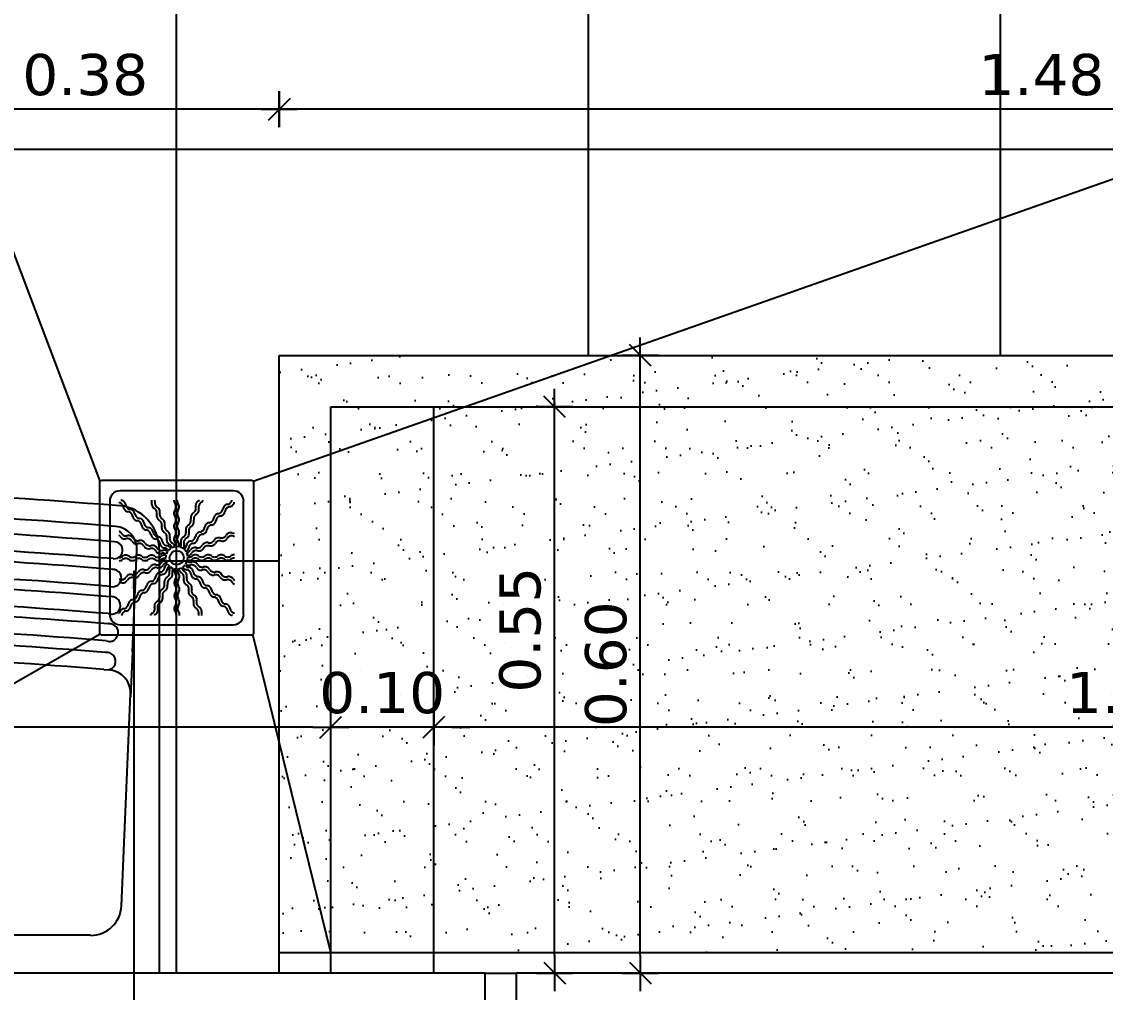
# Model space of a CAD drawing. Extents: x -36 to 357, y 137 to 237.
# Drawn here: x 33.778 to 34.83, y 180.823 to 181.766 of the extents above; entities that cross this region are included whole.
import ezdxf

# ---------------------------------------------------------------- set-up
doc = ezdxf.new("R2010")
doc.units = 0
doc.header["$LTSCALE"] = 0.01
doc.linetypes.add('C5', pattern=[60, 50, -5, 0, -5])
doc.linetypes.add('HIDDEN', pattern=[9.525, 6.35, -3.175])
doc.layers.get('0').update_dxf_attribs({"linetype": 'CONTINUOUS'})
doc.layers.get('DEFPOINTS').update_dxf_attribs({"linetype": 'CONTINUOUS'})
for name, color, linetype in [('01', 1, 'CONTINUOUS'), ('252', 252, 'CONTINUOUS'), ('A-ALV', 6, 'CONTINUOUS'), ('A-HACHURAPARED', 254, 'CONTINUOUS'), ('A-JANEL', 1, 'CONTINUOUS'), ('AR-ALV', 5, 'CONTINUOUS'), ('ARQ-ALV-ENCOBERTA', 8, 'CONTINUOUS'), ('ARQ-ALV-VISTA2', 2, 'CONTINUOUS'), ('ARQ-CTA-1_025', 1, 'CONTINUOUS'), ('ARQ-ESQ-VISTA1', 2, 'CONTINUOUS'), ('ARQ-SMB-1_025', 1, 'CONTINUOUS'), ('Layout', 1, 'CONTINUOUS')]:
    doc.layers.add(name, color=color, linetype=linetype)
doc.styles.add('FNDE Texto Cota 0025', font='verdana.ttf', dxfattribs={"height": 0.04})
doc.dimstyles.new('FNDE 1-0025', dxfattribs={"dimscale": 5, "dimtxt": 0.04, "dimasz": 0.0035, "dimexe": 0.15, "dimexo": 0.15, "dimgap": 0.0025, "dimtad": 1, "dimzin": 1, "dimdsep": 46, "dimtxsty": 'FNDE Texto Cota 0025', "dimblk": 'tic', "dimcen": 0.015, "dimdle": 0.15, "dimse1": 1, "dimse2": 1, "dimclrd": 251, "dimclre": 251, "dimclrt": 256, "dimaunit": 1, "dimadec": 3, "dimazin": 0, "dimtfac": 1, "dimtix": 1, "dimtmove": 2, "dimatfit": 3, "dimfxl": 0.15, "dimtvp": 1, "dimtolj": 1, "dimtzin": 0, "dimarcsym": 0})
pattern_1 = [(37.5, (-0.018814, 0.30004), (-0.001600031, 0.048941324), [0, -0.038608, 0, -0.04318, 0, -0.041275]), (7.5, (-0.018814, 0.30004), (0.044952328, 0.07168251), [0, -0.020828, 0, -0.034798, 0, -0.013335]), (327.5, (-0.050056, 0.30004), (0.079099237, 0.000143718), [0, -0.0127, 0, -0.04572, 0, -0.05969]), (317.5, (-0.050056, 0.30004), (0.076355645, 0.022292932), [0, -0.00635, 0, -0.029972, 0, -0.03429])]

# ---------------------------------------------------------------- blocks, each defined once
blk = doc.blocks.new('C05-018P')
for p, q in [((0.0049, -0.2577), (0.0049, 0.2623)), ((0.4167, 0.2623), (0.0049, 0.2623)), ((0.0702, 0.2256), (0.276, 0.2345)), ((0.3172, 0.2362), (0.2733, 0.2344)), ((0.3172, 0.2363), (0.4153, 0.2406)), ((0.2998, 0.2086), (0.2993, 0.214)), ((0.0416, -0.1911), (0.0416, 0.1956)), ((0.4363, 0.0318), (0.4363, 0.0023)), ((0.4511, 0.0334), (0.4511, 0.0021)), ((0.4712, 0.0356), (0.4712, 0.0021)), ((0.3401, 0.0211), (0.3401, 0.0023)), ((0.3565, 0.0229), (0.3565, 0.0023)), ((0.3664, 0.024), (0.3664, 0.0023)), ((0.3828, 0.0259), (0.3828, 0.0023)), ((0.3928, 0.027), (0.3928, 0.0023)), ((0.4094, 0.0288), (0.4094, 0.0023)), ((0.4198, 0.03), (0.4198, 0.0023)), ((0.3123, 0.0181), (0.3123, 0.0023)), ((0.3288, 0.0199), (0.3288, 0.0023)), ((0.3123, -0.0135), (0.3123, 0.0023)), ((0.3288, -0.0153), (0.3288, 0.0023)), ((0.3401, -0.0166), (0.3401, 0.0023)), ((0.3565, -0.0184), (0.3565, 0.0023)), ((0.3664, -0.0195), (0.3664, 0.0023)), ((0.3828, -0.0213), (0.3828, 0.0023)), ((0.3928, -0.0224), (0.3928, 0.0023)), ((0.4094, -0.0243), (0.4094, 0.0023)), ((0.4198, -0.0254), (0.4198, 0.0023)), ((0.4363, -0.0272), (0.4363, 0.0023)), ((0.4511, -0.0289), (0.4511, 0.0024)), ((0.4712, -0.0311), (0.4712, 0.0024)), ((0.2998, -0.2041), (0.2993, -0.2095)), ((0.0702, -0.221), (0.276, -0.23)), ((0.3172, -0.2317), (0.2733, -0.2298)), ((0.3172, -0.2318), (0.4153, -0.236)), ((0.4167, -0.2577), (0.0049, -0.2577))]:
    blk.add_line(p, q)
at = {"linetype": 'C5'}
for p, q in [((0.1353, 0.0514), (0.1353, 0.0023)), ((0.0862, 0.0023), (0.1844, 0.0023)), ((0.1353, -0.0468), (0.1353, 0.0023))]:
    blk.add_line(p, q, dxfattribs=at)
for centre, radius, start, end in [((0.4163, 0.2193), 0.043, 12.5916, 90.5467), ((0.277, 0.212), 0.0225, 5.0047, 92.4915), ((0.4163, 0.2181), 0.0225, 4.6495, 92.4915), ((0.0715, 0.1956), 0.03, 92.4915, 180), ((0.3356, 0.2139), 0.00857, 348.764, 200.535), ((0.362, 0.216), 0.00855, 349.1199, 200.1791), ((0.3886, 0.2172), 0.00847, 355.7458, 193.5532), ((0.4156, 0.2185), 0.00825, 1.5727, 187.7263), ((-5.7928, -0.2869), 6.2723, 2.94724, 4.71421), ((0.3079, 0.2114), 0.00851, 350.3607, 172.1255), ((-5.7928, -0.2869), 6.1406, 2.87491, 4.6495), ((-5.7928, -0.2869), 6.1571, 2.88414, 4.6495), ((-5.7928, -0.2869), 6.1671, 2.8897, 4.6495), ((-5.7928, -0.2869), 6.1836, 2.89885, 4.6495), ((-5.7928, -0.2869), 6.1936, 2.90437, 4.6495), ((-5.7928, -0.2869), 6.2103, 2.91357, 4.6495), ((-5.7928, -0.2869), 6.2207, 2.91929, 4.6495), ((-5.7928, -0.2869), 6.2372, 2.92828, 4.6495), ((-5.7928, -0.2869), 6.2521, 2.93636, 4.6495), ((-5.7929, -0.2869), 6.1128, 2.85912, 4.6495), ((-5.7928, -0.2869), 6.1293, 2.86854, 4.6495), ((0.1353, 0.0023), 0.0341, 0, 180), ((0.1353, 0.0023), 0.0341, 0, 180), ((0.1353, 0.0023), 0.0219, 0, 180), ((0.1353, 0.0023), 0.0219, 0, 180), ((0.1353, 0.0023), 0.0341, 180, 0), ((0.1353, 0.0023), 0.0341, 180, 0), ((0.1353, 0.0023), 0.0219, 180, 0), ((0.1353, 0.0023), 0.0219, 180, 0), ((-5.7929, 0.2914), 6.1128, 355.3505, 357.14088), ((-5.7928, 0.2914), 6.1293, 355.3505, 357.13146), ((-5.7928, 0.2914), 6.1406, 355.3505, 357.12509), ((-5.7928, 0.2914), 6.1571, 355.3505, 357.11586), ((-5.7928, 0.2914), 6.1671, 355.3505, 357.1103), ((-5.7928, 0.2914), 6.1836, 355.3505, 357.10115), ((-5.7928, 0.2914), 6.1936, 355.3505, 357.09563), ((-5.7928, 0.2914), 6.2103, 355.3505, 357.08643), ((-5.7928, 0.2914), 6.2207, 355.3505, 357.08071), ((-5.7928, 0.2914), 6.2372, 355.3505, 357.07172), ((-5.7928, 0.2914), 6.2521, 355.3505, 357.06364), ((-5.7928, 0.2914), 6.2723, 355.28579, 357.05276), ((0.0715, -0.1911), 0.03, 180, 267.5085), ((0.277, -0.2075), 0.0225, 267.5085, 354.9953), ((0.3079, -0.2069), 0.00851, 187.8745, 9.6393), ((0.3356, -0.2094), 0.00857, 159.465, 11.236), ((0.362, -0.2115), 0.00855, 159.8209, 10.8801), ((0.3886, -0.2126), 0.00847, 166.4468, 4.2542), ((0.4156, -0.214), 0.00825, 172.2737, 358.4273), ((0.4163, -0.2136), 0.0225, 267.5085, 355.3505), ((0.4163, -0.2147), 0.043, 269.4533, 347.4084)]:
    blk.add_arc(centre, radius, start, end)
blk = doc.blocks.new('tic')
at = {"color": 251}
for p, q in [((0, -1), (0, 1)), ((-1, 0), (1, 0))]:
    blk.add_line(p, q, dxfattribs=at)
blk.add_line((-0.6, -0.6), (0.6, 0.6))
blk = doc.blocks.new('*D394')
at = {"layer": 'ARQ-CTA-1_025', "color": 251, "lineweight": -2, "transparency": 16777216}
blk.add_line((35.4902, 181.6812), (34.0452, 181.6812), dxfattribs=at)
at = {"layer": 'DEFPOINTS', "color": 0, "transparency": 16777216}
for p in [(35.5077, 181.6905), (34.0277, 181.6812), (34.0277, 181.5705)]:
    blk.add_point(p, dxfattribs=at)
at = {"layer": 'ARQ-CTA-1_025', "color": 251, "lineweight": -2, "transparency": 16777216, "xscale": 0.0175, "yscale": 0.0175, "zscale": 0.0175, "rotation": 180}
blk.add_blockref('tic', (34.0277, 181.6812), dxfattribs=at)
at = {"layer": 'ARQ-CTA-1_025', "color": 251, "lineweight": -2, "transparency": 16777216, "xscale": 0.0175, "yscale": 0.0175, "zscale": 0.0175}
blk.add_blockref('tic', (35.5077, 181.6812), dxfattribs=at)
at = {"layer": 'ARQ-CTA-1_025', "transparency": 16777216, "insert": (34.7677, 181.7146), "char_height": 0.04, "attachment_point": 5, "style": 'FNDE Texto Cota 0025'}
blk.add_mtext('\\A1;1.48', dxfattribs=at)
blk = doc.blocks.new('*D395')
at = {"layer": 'ARQ-CTA-1_025', "color": 251, "lineweight": -2, "transparency": 16777216}
blk.add_line((34.0102, 181.6812), (33.6687, 181.6812), dxfattribs=at)
at = {"layer": 'DEFPOINTS', "color": 0, "transparency": 16777216}
for p in [(33.6512, 181.6812), (34.0277, 181.5705), (33.6512, 181.1128)]:
    blk.add_point(p, dxfattribs=at)
at = {"layer": 'ARQ-CTA-1_025', "color": 251, "lineweight": -2, "transparency": 16777216, "xscale": 0.0175, "yscale": 0.0175, "zscale": 0.0175, "rotation": 180}
blk.add_blockref('tic', (33.6512, 181.6812), dxfattribs=at)
at = {"layer": 'ARQ-CTA-1_025', "color": 251, "lineweight": -2, "transparency": 16777216, "xscale": 0.0175, "yscale": 0.0175, "zscale": 0.0175}
blk.add_blockref('tic', (34.0277, 181.6812), dxfattribs=at)
at = {"layer": 'ARQ-CTA-1_025', "transparency": 16777216, "insert": (33.8394, 181.7146), "char_height": 0.04, "attachment_point": 5, "style": 'FNDE Texto Cota 0025'}
blk.add_mtext('\\A1;0.38', dxfattribs=at)
blk = doc.blocks.new('*D400')
at = {"layer": 'ARQ-CTA-1_025', "color": 251, "lineweight": -2, "transparency": 16777216}
blk.add_line((35.5102, 181.081), (34.1952, 181.081), dxfattribs=at)
at = {"layer": 'DEFPOINTS', "color": 0, "transparency": 16777216}
for p in [(34.1777, 181.081), (34.1777, 180.7578), (35.5277, 180.7578)]:
    blk.add_point(p, dxfattribs=at)
at = {"layer": 'ARQ-CTA-1_025', "color": 251, "lineweight": -2, "transparency": 16777216, "xscale": 0.0175, "yscale": 0.0175, "zscale": 0.0175, "rotation": 180}
blk.add_blockref('tic', (34.1777, 181.081), dxfattribs=at)
at = {"layer": 'ARQ-CTA-1_025', "color": 251, "lineweight": -2, "transparency": 16777216, "xscale": 0.0175, "yscale": 0.0175, "zscale": 0.0175}
blk.add_blockref('tic', (35.5277, 181.081), dxfattribs=at)
at = {"layer": 'ARQ-CTA-1_025', "transparency": 16777216, "insert": (34.8527, 181.1144), "char_height": 0.04, "attachment_point": 5, "style": 'FNDE Texto Cota 0025'}
blk.add_mtext('\\A1;1.35', dxfattribs=at)
blk = doc.blocks.new('*D401')
at = {"layer": 'ARQ-CTA-1_025', "color": 251, "lineweight": -2, "transparency": 16777216}
for p, q in [((34.0602, 181.081), (34.0427, 181.081)), ((34.1777, 181.081), (34.0777, 181.081)), ((34.1952, 181.081), (34.2127, 181.081))]:
    blk.add_line(p, q, dxfattribs=at)
at = {"layer": 'DEFPOINTS', "color": 0, "transparency": 16777216}
for p in [(34.0777, 181.081), (34.0777, 180.7578), (34.1777, 180.7578)]:
    blk.add_point(p, dxfattribs=at)
at = {"layer": 'ARQ-CTA-1_025', "color": 251, "lineweight": -2, "transparency": 16777216, "xscale": 0.0175, "yscale": 0.0175, "zscale": 0.0175}
blk.add_blockref('tic', (34.0777, 181.081), dxfattribs=at)
at = {"layer": 'ARQ-CTA-1_025', "color": 251, "lineweight": -2, "transparency": 16777216, "xscale": 0.0175, "yscale": 0.0175, "zscale": 0.0175, "rotation": 180}
blk.add_blockref('tic', (34.1777, 181.081), dxfattribs=at)
at = {"layer": 'ARQ-CTA-1_025', "transparency": 16777216, "insert": (34.1277, 181.1143), "char_height": 0.04, "attachment_point": 5, "style": 'FNDE Texto Cota 0025'}
blk.add_mtext('\\A1;0.10', dxfattribs=at)
blk = doc.blocks.new('*D402')
at = {"layer": 'ARQ-CTA-1_025', "color": 251, "lineweight": -2, "transparency": 16777216}
blk.add_line((34.0602, 181.081), (33.2952, 181.081), dxfattribs=at)
at = {"layer": 'DEFPOINTS', "color": 0, "transparency": 16777216}
for p in [(33.2777, 181.081), (33.2777, 180.7578), (34.0777, 180.7578)]:
    blk.add_point(p, dxfattribs=at)
at = {"layer": 'ARQ-CTA-1_025', "color": 251, "lineweight": -2, "transparency": 16777216, "xscale": 0.0175, "yscale": 0.0175, "zscale": 0.0175, "rotation": 180}
blk.add_blockref('tic', (33.2777, 181.081), dxfattribs=at)
at = {"layer": 'ARQ-CTA-1_025', "color": 251, "lineweight": -2, "transparency": 16777216, "xscale": 0.0175, "yscale": 0.0175, "zscale": 0.0175}
blk.add_blockref('tic', (34.0777, 181.081), dxfattribs=at)
at = {"layer": 'ARQ-CTA-1_025', "transparency": 16777216, "insert": (33.5439, 181.1144), "char_height": 0.04, "attachment_point": 5, "style": 'FNDE Texto Cota 0025'}
blk.add_mtext('\\A1;0.80', dxfattribs=at)
blk = doc.blocks.new('*D404')
at = {"layer": 'ARQ-CTA-1_025', "color": 251, "lineweight": -2, "transparency": 16777216}
blk.add_line((34.295, 180.8597), (34.295, 181.3747), dxfattribs=at)
at = {"layer": 'DEFPOINTS', "color": 0, "transparency": 16777216}
for p in [(34.1777, 181.3922), (34.295, 181.3922), (34.1777, 180.8422)]:
    blk.add_point(p, dxfattribs=at)
at = {"layer": 'ARQ-CTA-1_025', "color": 251, "lineweight": -2, "transparency": 16777216, "xscale": 0.0175, "yscale": 0.0175, "zscale": 0.0175}
for p, rotation in [((34.295, 181.3922), 90), ((34.295, 180.8422), 270)]:
    blk.add_blockref('tic', p, dxfattribs=dict(at, rotation=rotation))
at = {"layer": 'ARQ-CTA-1_025', "transparency": 16777216, "insert": (34.2617, 181.1757), "char_height": 0.04, "attachment_point": 5, "rotation": 90, "style": 'FNDE Texto Cota 0025'}
blk.add_mtext('\\A1;0.55', dxfattribs=at)
blk = doc.blocks.new('*D405')
at = {"layer": 'ARQ-CTA-1_025', "color": 251, "lineweight": -2, "transparency": 16777216}
blk.add_line((34.3783, 180.8597), (34.3783, 181.4247), dxfattribs=at)
at = {"layer": 'DEFPOINTS', "color": 0, "transparency": 16777216}
for p in [(33.9855, 181.4422), (34.3783, 181.4422), (33.9855, 180.8422)]:
    blk.add_point(p, dxfattribs=at)
at = {"layer": 'ARQ-CTA-1_025', "color": 251, "lineweight": -2, "transparency": 16777216, "xscale": 0.0175, "yscale": 0.0175, "zscale": 0.0175}
for p, rotation in [((34.3783, 181.4422), 90), ((34.3783, 180.8422), 270)]:
    blk.add_blockref('tic', p, dxfattribs=dict(at, rotation=rotation))
at = {"layer": 'ARQ-CTA-1_025', "transparency": 16777216, "insert": (34.345, 181.1422), "char_height": 0.04, "attachment_point": 5, "rotation": 90, "style": 'FNDE Texto Cota 0025'}
blk.add_mtext('\\A1;0.60', dxfattribs=at)
blk = doc.blocks.new('A$C29B145EC')
at = {"layer": '01', "color": 251, "ltscale": 10}
for p, q in [((0, 0.6883), (0, 0.0117)), ((0.6883, 0.7), (0.0117, 0.7)), ((0.7, 0.0117), (0.7, 0.6883)), ((0.6067, 0.6533), (0.0933, 0.6533)), ((0.0467, 0.6067), (0.0467, 0.0933)), ((0.6533, 0.0933), (0.6533, 0.6067)), ((0.3228, 0.3929), (0.3117, 0.3833)), ((0.3413, 0.4), (0.3274, 0.3954)), ((0.3611, 0.3995), (0.3465, 0.4006)), ((0.3792, 0.3915), (0.3661, 0.3981)), ((0.3005, 0.3611), (0.2994, 0.3465)), ((0.3085, 0.3792), (0.3019, 0.3661)), ((0.3929, 0.3772), (0.3833, 0.3883)), ((0.4, 0.3587), (0.3954, 0.3726)), ((0.3995, 0.3389), (0.4006, 0.3535)), ((0.3, 0.3413), (0.3046, 0.3274)), ((0.3071, 0.3228), (0.3167, 0.3117)), ((0.3208, 0.3085), (0.3339, 0.3019)), ((0.3389, 0.3005), (0.3535, 0.2994)), ((0.3587, 0.3), (0.3726, 0.3046)), ((0.3772, 0.3071), (0.3883, 0.3167)), ((0.3915, 0.3208), (0.3981, 0.3339)), ((0.0117, 0), (0.6883, 0)), ((0.0933, 0.0467), (0.6067, 0.0467))]:
    blk.add_line(p, q, dxfattribs=at)
blk.add_circle((0.35, 0.35), 0.0321, dxfattribs=at)
for centre, radius, start, end in [((0.0117, 0.6883), 0.0117, 90, 180), ((0.6883, 0.6883), 0.0117, 0, 90), ((0.0933, 0.6067), 0.0467, 90, 180), ((0.6067, 0.6067), 0.0467, 0, 90), ((0.1003, 0.5997), 0.0117, 178.1581, 180), ((0.0842, 0.576), 0.0245, 45, 79.4403), ((0.1017, 0.6349), 0.0245, 259.2868, 261.8122), ((0.0947, 0.5865), 0.0245, 45, 81.8122), ((0.0842, 0.576), 0.0245, 8.1878, 45), ((0.0947, 0.5865), 0.0245, 8.1878, 45), ((0.1431, 0.5936), 0.0245, 188.1878, 225), ((0.2609, 0.5946), 0.0245, 165.6878, 202.5), ((0.2134, 0.6065), 0.0245, 345.6878, 11.3885), ((0.2746, 0.6003), 0.0245, 165.6878, 202.5), ((0.2271, 0.6122), 0.0245, 345.6878, 358.0205), ((0.2746, 0.6003), 0.0245, 202.5, 239.3122), ((0.3613, 0.6101), 0.0245, 177.0718, 216.8122), ((0.3221, 0.5807), 0.0245, 0, 36.8122), ((0.3761, 0.6101), 0.0245, 177.0718, 216.8122), ((0.3369, 0.5807), 0.0245, 0, 36.8122), ((0.4599, 0.586), 0.0245, 157.5, 194.3122), ((0.4599, 0.586), 0.0245, 120.6878, 157.5), ((0.4348, 0.628), 0.0245, 300.6878, 317.2021), ((0.4737, 0.5803), 0.0245, 157.5, 194.3122), ((0.4737, 0.5803), 0.0245, 120.6878, 157.5), ((0.4485, 0.6223), 0.0245, 300.6878, 333.4223), ((0.5832, 0.5674), 0.0245, 98.1878, 135), ((0.576, 0.6158), 0.0245, 278.1878, 315), ((0.576, 0.6158), 0.0245, 315, 349.4403), ((0.5865, 0.6053), 0.0245, 315, 351.8122), ((0.1326, 0.5832), 0.0245, 188.1878, 225), ((0.1326, 0.5832), 0.0245, 225, 261.8122), ((0.1431, 0.5936), 0.0245, 225, 261.8122), ((0.1256, 0.5347), 0.0245, 45, 81.8122), ((0.1361, 0.5452), 0.0245, 45, 81.8122), ((0.1256, 0.5347), 0.0245, 8.1878, 45), ((0.1361, 0.5452), 0.0245, 8.1878, 45), ((0.1846, 0.5524), 0.0245, 188.1878, 225), ((0.2609, 0.5946), 0.0245, 202.5, 239.3122), ((0.2359, 0.5525), 0.0245, 22.5, 59.3122), ((0.2359, 0.5525), 0.0245, 345.6878, 22.5), ((0.2834, 0.5406), 0.0245, 165.6878, 202.5), ((0.2496, 0.5582), 0.0245, 22.5, 59.3122), ((0.2496, 0.5582), 0.0245, 345.6878, 22.5), ((0.2971, 0.5463), 0.0245, 165.6878, 202.5), ((0.3614, 0.5516), 0.0245, 143.1878, 180), ((0.3614, 0.5516), 0.0245, 180, 216.8122), ((0.3221, 0.5807), 0.0245, 323.1878, 0), ((0.3762, 0.5516), 0.0245, 143.1878, 180), ((0.3762, 0.5516), 0.0245, 180, 216.8122), ((0.3369, 0.5807), 0.0245, 323.1878, 0), ((0.4377, 0.5319), 0.0245, 157.5, 194.3122), ((0.4377, 0.5319), 0.0245, 120.6878, 157.5), ((0.4125, 0.5739), 0.0245, 300.6878, 337.5), ((0.4514, 0.5262), 0.0245, 120.6878, 157.5), ((0.4125, 0.5739), 0.0245, 337.5, 14.3122), ((0.4262, 0.5682), 0.0245, 300.6878, 337.5), ((0.4262, 0.5682), 0.0245, 337.5, 14.3122), ((0.5419, 0.5259), 0.0245, 135, 171.8122), ((0.5419, 0.5259), 0.0245, 98.1878, 135), ((0.5347, 0.5744), 0.0245, 278.1878, 315), ((0.5452, 0.5639), 0.0245, 278.1878, 315), ((0.5347, 0.5744), 0.0245, 315, 351.8122), ((0.5832, 0.5674), 0.0245, 135, 171.8122), ((0.5452, 0.5639), 0.0245, 315, 351.8122), ((0.5936, 0.5569), 0.0245, 135, 171.8122), ((0.5936, 0.5569), 0.0245, 98.1878, 135), ((0.5865, 0.6053), 0.0245, 278.1878, 315), ((0.1741, 0.5419), 0.0245, 188.1878, 225), ((0.1741, 0.5419), 0.0245, 225, 261.8122), ((0.1846, 0.5524), 0.0245, 225, 261.8122), ((0.1671, 0.4934), 0.0245, 45, 81.8122), ((0.1776, 0.5039), 0.0245, 45, 81.8122), ((0.1671, 0.4934), 0.0245, 8.1878, 45), ((0.2155, 0.5006), 0.0245, 188.1878, 225), ((0.1776, 0.5039), 0.0245, 8.1878, 45), ((0.226, 0.5111), 0.0245, 188.1878, 225), ((0.226, 0.5111), 0.0245, 225, 261.8122), ((0.2834, 0.5406), 0.0245, 202.5, 239.3122), ((0.2584, 0.4985), 0.0245, 22.5, 59.3122), ((0.2971, 0.5463), 0.0245, 202.5, 239.3122), ((0.2584, 0.4985), 0.0245, 345.6878, 22.5), ((0.3059, 0.4866), 0.0245, 165.6878, 202.5), ((0.2721, 0.5042), 0.0245, 22.5, 59.3122), ((0.2721, 0.5042), 0.0245, 345.6878, 22.5), ((0.3196, 0.4923), 0.0245, 165.6878, 202.5), ((0.3615, 0.4931), 0.0245, 143.1878, 180), ((0.3615, 0.4931), 0.0245, 180, 216.8122), ((0.3222, 0.5222), 0.0245, 0, 36.8122), ((0.3222, 0.5222), 0.0245, 323.1878, 0), ((0.3764, 0.4931), 0.0245, 143.1878, 180), ((0.3764, 0.4931), 0.0245, 180, 216.8122), ((0.337, 0.5222), 0.0245, 0, 36.8122), ((0.337, 0.5222), 0.0245, 323.1878, 0), ((0.4154, 0.4778), 0.0245, 120.6878, 157.5), ((0.3902, 0.5198), 0.0245, 300.6878, 337.5), ((0.4291, 0.4721), 0.0245, 120.6878, 157.5), ((0.3902, 0.5198), 0.0245, 337.5, 14.3122), ((0.4039, 0.5141), 0.0245, 300.6878, 337.5), ((0.4039, 0.5141), 0.0245, 337.5, 14.3122), ((0.4514, 0.5262), 0.0245, 157.5, 194.3122), ((0.5006, 0.4845), 0.0245, 135, 171.8122), ((0.5006, 0.4845), 0.0245, 98.1878, 135), ((0.5111, 0.474), 0.0245, 135, 171.8122), ((0.5111, 0.474), 0.0245, 98.1878, 135), ((0.4934, 0.5329), 0.0245, 278.1878, 315), ((0.5039, 0.5224), 0.0245, 278.1878, 315), ((0.4934, 0.5329), 0.0245, 315, 351.8122), ((0.5039, 0.5224), 0.0245, 315, 351.8122), ((0.5524, 0.5154), 0.0245, 135, 171.8122), ((0.5524, 0.5154), 0.0245, 98.1878, 135), ((0.0777, 0.4485), 0.0245, 30.6878, 63.4223), ((0.072, 0.4348), 0.0245, 30.6878, 47.2021), ((0.114, 0.4599), 0.0245, 210.6878, 247.5), ((0.1197, 0.4737), 0.0245, 210.6878, 247.5), ((0.1197, 0.4737), 0.0245, 247.5, 284.3122), ((0.1318, 0.4262), 0.0245, 67.5, 104.3122), ((0.1318, 0.4262), 0.0245, 30.6878, 67.5), ((0.2155, 0.5006), 0.0245, 225, 261.8122), ((0.2085, 0.4521), 0.0245, 45, 81.8122), ((0.219, 0.4626), 0.0245, 45, 81.8122), ((0.2085, 0.4521), 0.0245, 8.1878, 45), ((0.257, 0.4593), 0.0245, 188.1878, 225), ((0.219, 0.4626), 0.0245, 8.1878, 45), ((0.257, 0.4593), 0.0245, 225, 261.8122), ((0.2675, 0.4698), 0.0245, 188.1878, 225), ((0.2675, 0.4698), 0.0245, 225, 261.8122), ((0.2605, 0.4214), 0.0245, 45, 81.8122), ((0.3059, 0.4866), 0.0245, 202.5, 239.3122), ((0.2809, 0.4445), 0.0245, 22.5, 59.3122), ((0.3196, 0.4923), 0.0245, 202.5, 239.3122), ((0.2809, 0.4445), 0.0245, 345.6878, 22.5), ((0.2946, 0.4502), 0.0245, 22.5, 59.3122), ((0.2946, 0.4502), 0.0245, 345.6878, 22.5), ((0.3421, 0.4383), 0.0245, 165.6878, 202.5), ((0.3616, 0.4346), 0.0245, 143.1878, 180), ((0.3223, 0.4637), 0.0245, 0, 36.8122), ((0.3223, 0.4637), 0.0245, 323.1878, 0), ((0.3765, 0.4346), 0.0245, 143.1878, 180), ((0.3372, 0.4637), 0.0245, 0, 36.8122), ((0.3372, 0.4637), 0.0245, 323.1878, 0), ((0.3931, 0.4237), 0.0245, 120.6878, 157.5), ((0.368, 0.4657), 0.0245, 300.6878, 337.5), ((0.368, 0.4657), 0.0245, 337.5, 14.3122), ((0.4154, 0.4778), 0.0245, 157.5, 194.3122), ((0.3817, 0.46), 0.0245, 300.6878, 337.5), ((0.3817, 0.46), 0.0245, 337.5, 14.3122), ((0.4291, 0.4721), 0.0245, 157.5, 194.3122), ((0.4109, 0.45), 0.0245, 315, 351.8122), ((0.4593, 0.443), 0.0245, 135, 171.8122), ((0.4593, 0.443), 0.0245, 98.1878, 135), ((0.4698, 0.4325), 0.0245, 135, 171.8122), ((0.4698, 0.4325), 0.0245, 98.1878, 135), ((0.4521, 0.4915), 0.0245, 278.1878, 315), ((0.4626, 0.481), 0.0245, 278.1878, 315), ((0.4521, 0.4915), 0.0245, 315, 351.8122), ((0.4626, 0.481), 0.0245, 315, 351.8122), ((0.5525, 0.4641), 0.0245, 292.5, 329.3122), ((0.5946, 0.4391), 0.0245, 112.5, 149.3122), ((0.6003, 0.4254), 0.0245, 112.5, 149.3122), ((0.5946, 0.4391), 0.0245, 75.6878, 112.5), ((0.6003, 0.4254), 0.0245, 75.6878, 112.5), ((0.6065, 0.4866), 0.0245, 255.6878, 281.3885), ((0.6122, 0.4729), 0.0245, 255.6878, 268.0205), ((0.114, 0.4599), 0.0245, 247.5, 284.3122), ((0.1261, 0.4125), 0.0245, 67.5, 104.3122), ((0.1261, 0.4125), 0.0245, 30.6878, 67.5), ((0.1681, 0.4377), 0.0245, 210.6878, 247.5), ((0.1738, 0.4514), 0.0245, 210.6878, 247.5), ((0.1681, 0.4377), 0.0245, 247.5, 284.3122), ((0.1738, 0.4514), 0.0245, 247.5, 284.3122), ((0.1802, 0.3902), 0.0245, 67.5, 104.3122), ((0.1859, 0.4039), 0.0245, 67.5, 104.3122), ((0.1802, 0.3902), 0.0245, 30.6878, 67.5), ((0.1859, 0.4039), 0.0245, 30.6878, 67.5), ((0.2222, 0.4154), 0.0245, 210.6878, 247.5), ((0.2279, 0.4291), 0.0245, 210.6878, 247.5), ((0.2222, 0.4154), 0.0245, 247.5, 284.3122), ((0.2279, 0.4291), 0.0245, 247.5, 284.3122), ((0.24, 0.3817), 0.0245, 67.5, 104.3122), ((0.24, 0.3817), 0.0245, 30.6878, 67.5), ((0.25, 0.4109), 0.0245, 45, 81.8122), ((0.282, 0.4068), 0.0245, 210.6878, 247.5), ((0.25, 0.4109), 0.0245, 8.1878, 45), ((0.2984, 0.418), 0.0245, 188.1878, 225), ((0.2605, 0.4214), 0.0245, 8.1878, 45), ((0.2984, 0.418), 0.0245, 225, 261.8122), ((0.3089, 0.4285), 0.0245, 188.1878, 225), ((0.3089, 0.4285), 0.0245, 225, 261.8122), ((0.2915, 0.3696), 0.0245, 45, 81.8122), ((0.3284, 0.4326), 0.0245, 165.6878, 202.5), ((0.3019, 0.3801), 0.0245, 45, 81.8122), ((0.3284, 0.4326), 0.0245, 202.5, 239.3122), ((0.3034, 0.3905), 0.0245, 22.5, 59.3122), ((0.3019, 0.3801), 0.0245, 31.4707, 45), ((0.3421, 0.4383), 0.0245, 202.5, 239.3122), ((0.3034, 0.3905), 0.0245, 11.616, 22.5), ((0.3171, 0.3962), 0.0245, 22.5, 59.3122), ((0.3616, 0.4346), 0.0245, 180, 216.8122), ((0.3171, 0.3962), 0.0245, 8.9707, 22.5), ((0.3225, 0.4053), 0.0245, 0, 36.8122), ((0.3225, 0.4053), 0.0245, 349.116, 0), ((0.3765, 0.4346), 0.0245, 180, 216.8122), ((0.3373, 0.4053), 0.0245, 0, 36.8122), ((0.3373, 0.4053), 0.0245, 346.4707, 0), ((0.3457, 0.4116), 0.0245, 326.616, 337.5), ((0.3457, 0.4116), 0.0245, 337.5, 14.3122), ((0.3931, 0.4237), 0.0245, 157.5, 194.3122), ((0.3594, 0.4059), 0.0245, 323.9707, 337.5), ((0.3594, 0.4059), 0.0245, 337.5, 14.3122), ((0.4068, 0.418), 0.0245, 157.5, 194.3122), ((0.4068, 0.418), 0.0245, 120.6878, 157.5), ((0.3696, 0.4085), 0.0245, 315, 351.8122), ((0.418, 0.4016), 0.0245, 135, 171.8122), ((0.3801, 0.3981), 0.0245, 315, 351.8122), ((0.418, 0.4016), 0.0245, 98.1878, 135), ((0.4285, 0.3911), 0.0245, 135, 171.8122), ((0.4285, 0.3911), 0.0245, 98.1878, 135), ((0.4326, 0.3716), 0.0245, 112.5, 149.3122), ((0.4109, 0.45), 0.0245, 278.1878, 315), ((0.4326, 0.3716), 0.0245, 75.6878, 112.5), ((0.4214, 0.4395), 0.0245, 278.1878, 315), ((0.4445, 0.4191), 0.0245, 255.6878, 292.5), ((0.4214, 0.4395), 0.0245, 315, 351.8122), ((0.4445, 0.4191), 0.0245, 292.5, 329.3122), ((0.4502, 0.4054), 0.0245, 292.5, 329.3122), ((0.4866, 0.3941), 0.0245, 112.5, 149.3122), ((0.4923, 0.3804), 0.0245, 112.5, 149.3122), ((0.4866, 0.3941), 0.0245, 75.6878, 112.5), ((0.4923, 0.3804), 0.0245, 75.6878, 112.5), ((0.4985, 0.4416), 0.0245, 255.6878, 292.5), ((0.5042, 0.4279), 0.0245, 255.6878, 292.5), ((0.4985, 0.4416), 0.0245, 292.5, 329.3122), ((0.5042, 0.4279), 0.0245, 292.5, 329.3122), ((0.5406, 0.4166), 0.0245, 112.5, 149.3122), ((0.5463, 0.4029), 0.0245, 112.5, 149.3122), ((0.5406, 0.4166), 0.0245, 75.6878, 112.5), ((0.5463, 0.4029), 0.0245, 75.6878, 112.5), ((0.5525, 0.4641), 0.0245, 255.6878, 292.5), ((0.5582, 0.4504), 0.0245, 255.6878, 292.5), ((0.5582, 0.4504), 0.0245, 292.5, 329.3122), ((0.0899, 0.3761), 0.0245, 267.0718, 270), ((0.0899, 0.3761), 0.0245, 270, 306.8122), ((0.1193, 0.3369), 0.0245, 90, 126.8122), ((0.1193, 0.3221), 0.0245, 90, 126.8122), ((0.1193, 0.3369), 0.0245, 53.1878, 90), ((0.1193, 0.3221), 0.0245, 53.1878, 90), ((0.1484, 0.3762), 0.0245, 233.1878, 270), ((0.1484, 0.3762), 0.0245, 270, 306.8122), ((0.1778, 0.337), 0.0245, 90, 126.8122), ((0.1778, 0.3222), 0.0245, 90, 126.8122), ((0.1778, 0.337), 0.0245, 53.1878, 90), ((0.1778, 0.3222), 0.0245, 53.1878, 90), ((0.2069, 0.3764), 0.0245, 233.1878, 270), ((0.2069, 0.3764), 0.0245, 270, 306.8122), ((0.2362, 0.3372), 0.0245, 90, 126.8122), ((0.2362, 0.3223), 0.0245, 90, 126.8122), ((0.2343, 0.368), 0.0245, 67.5, 104.3122), ((0.2362, 0.3372), 0.0245, 53.1878, 90), ((0.2362, 0.3223), 0.0245, 53.1878, 90), ((0.2343, 0.368), 0.0245, 30.6878, 67.5), ((0.2654, 0.3765), 0.0245, 233.1878, 270), ((0.2763, 0.3931), 0.0245, 210.6878, 247.5), ((0.2654, 0.3765), 0.0245, 270, 306.8122), ((0.2763, 0.3931), 0.0245, 247.5, 284.3122), ((0.282, 0.4068), 0.0245, 247.5, 284.3122), ((0.2947, 0.3373), 0.0245, 90, 126.8122), ((0.2947, 0.3225), 0.0245, 90, 126.8122), ((0.2884, 0.3457), 0.0245, 67.5, 104.3122), ((0.2941, 0.3594), 0.0245, 67.5, 104.3122), ((0.2947, 0.3373), 0.0245, 76.4707, 90), ((0.2947, 0.3225), 0.0245, 79.116, 90), ((0.2884, 0.3457), 0.0245, 56.616, 67.5), ((0.2941, 0.3594), 0.0245, 53.9707, 67.5), ((0.2915, 0.3696), 0.0245, 34.116, 45), ((0.3696, 0.4085), 0.0245, 304.116, 315), ((0.3801, 0.3981), 0.0245, 301.4707, 315), ((0.3905, 0.3966), 0.0245, 281.616, 292.5), ((0.3905, 0.3966), 0.0245, 292.5, 329.3122), ((0.3962, 0.3829), 0.0245, 278.9707, 292.5), ((0.4053, 0.3775), 0.0245, 259.116, 270), ((0.4053, 0.3775), 0.0245, 270, 306.8122), ((0.3962, 0.3829), 0.0245, 292.5, 329.3122), ((0.4383, 0.3579), 0.0245, 112.5, 149.3122), ((0.4346, 0.3384), 0.0245, 90, 126.8122), ((0.4346, 0.3235), 0.0245, 90, 126.8122), ((0.4383, 0.3579), 0.0245, 75.6878, 112.5), ((0.4346, 0.3384), 0.0245, 53.1878, 90), ((0.4346, 0.3235), 0.0245, 53.1878, 90), ((0.4502, 0.4054), 0.0245, 255.6878, 292.5), ((0.4637, 0.3777), 0.0245, 233.1878, 270), ((0.4637, 0.3777), 0.0245, 270, 306.8122), ((0.4931, 0.3385), 0.0245, 90, 126.8122), ((0.4931, 0.3236), 0.0245, 90, 126.8122), ((0.4931, 0.3385), 0.0245, 53.1878, 90), ((0.4931, 0.3236), 0.0245, 53.1878, 90), ((0.5222, 0.3778), 0.0245, 233.1878, 270), ((0.5222, 0.3778), 0.0245, 270, 306.8122), ((0.5516, 0.3386), 0.0245, 90, 126.8122), ((0.5516, 0.3238), 0.0245, 90, 126.8122), ((0.5516, 0.3386), 0.0245, 53.1878, 90), ((0.5516, 0.3238), 0.0245, 53.1878, 90), ((0.5807, 0.3779), 0.0245, 233.1878, 270), ((0.5807, 0.3779), 0.0245, 270, 306.8122), ((0.6101, 0.3387), 0.0245, 90, 126.8122), ((0.6101, 0.3239), 0.0245, 90, 126.8122), ((0.6101, 0.3387), 0.0245, 87.0718, 90), ((0.6101, 0.3239), 0.0245, 87.0718, 90), ((0.0899, 0.3613), 0.0245, 267.0718, 270), ((0.0899, 0.3613), 0.0245, 270, 306.8122), ((0.1484, 0.3614), 0.0245, 233.1878, 270), ((0.1484, 0.3614), 0.0245, 270, 306.8122), ((0.1958, 0.2721), 0.0245, 112.5, 149.3122), ((0.1958, 0.2721), 0.0245, 75.6878, 112.5), ((0.2069, 0.3615), 0.0245, 233.1878, 270), ((0.2077, 0.3196), 0.0245, 255.6878, 292.5), ((0.2069, 0.3615), 0.0245, 270, 306.8122), ((0.2077, 0.3196), 0.0245, 292.5, 329.3122), ((0.2498, 0.2946), 0.0245, 112.5, 149.3122), ((0.2555, 0.2809), 0.0245, 112.5, 149.3122), ((0.2498, 0.2946), 0.0245, 75.6878, 112.5), ((0.2555, 0.2809), 0.0245, 75.6878, 112.5), ((0.2654, 0.3616), 0.0245, 233.1878, 270), ((0.2617, 0.3421), 0.0245, 255.6878, 292.5), ((0.2674, 0.3284), 0.0245, 255.6878, 292.5), ((0.2654, 0.3616), 0.0245, 270, 306.8122), ((0.2617, 0.3421), 0.0245, 292.5, 329.3122), ((0.2674, 0.3284), 0.0245, 292.5, 329.3122), ((0.3038, 0.3171), 0.0245, 112.5, 149.3122), ((0.3095, 0.3034), 0.0245, 112.5, 149.3122), ((0.2715, 0.3089), 0.0245, 315, 351.8122), ((0.3038, 0.3171), 0.0245, 98.9707, 112.5), ((0.3199, 0.3019), 0.0245, 135, 171.8122), ((0.282, 0.2984), 0.0245, 315, 351.8122), ((0.3095, 0.3034), 0.0245, 101.616, 112.5), ((0.3199, 0.3019), 0.0245, 121.4707, 135), ((0.3304, 0.2915), 0.0245, 135, 171.8122), ((0.3304, 0.2915), 0.0245, 124.116, 135), ((0.3406, 0.2941), 0.0245, 157.5, 194.3122), ((0.3406, 0.2941), 0.0245, 143.9707, 157.5), ((0.3543, 0.2884), 0.0245, 157.5, 194.3122), ((0.3543, 0.2884), 0.0245, 146.616, 157.5), ((0.3627, 0.2947), 0.0245, 166.4707, 180), ((0.3627, 0.2947), 0.0245, 180, 216.8122), ((0.3775, 0.2947), 0.0245, 169.116, 180), ((0.3775, 0.2947), 0.0245, 180, 216.8122), ((0.3829, 0.3038), 0.0245, 188.9707, 202.5), ((0.3966, 0.3095), 0.0245, 191.616, 202.5), ((0.3966, 0.3095), 0.0245, 202.5, 239.3122), ((0.3981, 0.3199), 0.0245, 211.4707, 225), ((0.3981, 0.3199), 0.0245, 225, 261.8122), ((0.4085, 0.3304), 0.0245, 214.116, 225), ((0.4085, 0.3304), 0.0245, 225, 261.8122), ((0.4059, 0.3406), 0.0245, 233.9707, 247.5), ((0.3911, 0.2715), 0.0245, 45, 81.8122), ((0.4059, 0.3406), 0.0245, 247.5, 284.3122), ((0.4116, 0.3543), 0.0245, 236.616, 247.5), ((0.4053, 0.3627), 0.0245, 256.4707, 270), ((0.4116, 0.3543), 0.0245, 247.5, 284.3122), ((0.4016, 0.282), 0.0245, 45, 81.8122), ((0.4053, 0.3627), 0.0245, 270, 306.8122), ((0.418, 0.2932), 0.0245, 67.5, 104.3122), ((0.4237, 0.3069), 0.0245, 67.5, 104.3122), ((0.4016, 0.282), 0.0245, 8.1878, 45), ((0.418, 0.2932), 0.0245, 30.6878, 67.5), ((0.4237, 0.3069), 0.0245, 30.6878, 67.5), ((0.46, 0.3183), 0.0245, 210.6878, 247.5), ((0.4657, 0.332), 0.0245, 210.6878, 247.5), ((0.4637, 0.3628), 0.0245, 233.1878, 270), ((0.46, 0.3183), 0.0245, 247.5, 284.3122), ((0.4657, 0.332), 0.0245, 247.5, 284.3122), ((0.4637, 0.3628), 0.0245, 270, 306.8122), ((0.4721, 0.2709), 0.0245, 67.5, 104.3122), ((0.4778, 0.2846), 0.0245, 67.5, 104.3122), ((0.4778, 0.2846), 0.0245, 30.6878, 67.5), ((0.5198, 0.3098), 0.0245, 210.6878, 247.5), ((0.5222, 0.363), 0.0245, 233.1878, 270), ((0.5222, 0.363), 0.0245, 270, 306.8122), ((0.5807, 0.3631), 0.0245, 233.1878, 270), ((0.5807, 0.3631), 0.0245, 270, 306.8122), ((0.0878, 0.2271), 0.0245, 75.6878, 88.0205), ((0.0997, 0.2746), 0.0245, 255.6878, 292.5), ((0.0997, 0.2746), 0.0245, 292.5, 329.3122), ((0.1054, 0.2609), 0.0245, 292.5, 329.3122), ((0.1418, 0.2496), 0.0245, 112.5, 149.3122), ((0.1475, 0.2359), 0.0245, 112.5, 149.3122), ((0.1418, 0.2496), 0.0245, 75.6878, 112.5), ((0.1475, 0.2359), 0.0245, 75.6878, 112.5), ((0.1537, 0.2971), 0.0245, 255.6878, 292.5), ((0.1594, 0.2834), 0.0245, 255.6878, 292.5), ((0.1537, 0.2971), 0.0245, 292.5, 329.3122), ((0.1594, 0.2834), 0.0245, 292.5, 329.3122), ((0.2015, 0.2584), 0.0245, 112.5, 149.3122), ((0.2015, 0.2584), 0.0245, 75.6878, 112.5), ((0.2134, 0.3059), 0.0245, 255.6878, 292.5), ((0.2134, 0.3059), 0.0245, 292.5, 329.3122), ((0.2302, 0.2675), 0.0245, 278.1878, 315), ((0.2302, 0.2675), 0.0245, 315, 351.8122), ((0.2786, 0.2605), 0.0245, 135, 171.8122), ((0.2407, 0.257), 0.0245, 315, 351.8122), ((0.2786, 0.2605), 0.0245, 98.1878, 135), ((0.2891, 0.25), 0.0245, 135, 171.8122), ((0.2891, 0.25), 0.0245, 98.1878, 135), ((0.2715, 0.3089), 0.0245, 278.1878, 315), ((0.282, 0.2984), 0.0245, 278.1878, 315), ((0.3183, 0.24), 0.0245, 157.5, 194.3122), ((0.3183, 0.24), 0.0245, 120.6878, 157.5), ((0.2932, 0.282), 0.0245, 300.6878, 337.5), ((0.332, 0.2343), 0.0245, 120.6878, 157.5), ((0.2932, 0.282), 0.0245, 337.5, 14.3122), ((0.3069, 0.2763), 0.0245, 300.6878, 337.5), ((0.3069, 0.2763), 0.0245, 337.5, 14.3122), ((0.3628, 0.2362), 0.0245, 143.1878, 180), ((0.3235, 0.2654), 0.0245, 0, 36.8122), ((0.3235, 0.2654), 0.0245, 323.1878, 0), ((0.3777, 0.2362), 0.0245, 143.1878, 180), ((0.3384, 0.2654), 0.0245, 0, 36.8122), ((0.3384, 0.2654), 0.0245, 323.1878, 0), ((0.3829, 0.3038), 0.0245, 202.5, 239.3122), ((0.3579, 0.2617), 0.0245, 22.5, 59.3122), ((0.3579, 0.2617), 0.0245, 345.6878, 22.5), ((0.4054, 0.2498), 0.0245, 165.6878, 202.5), ((0.3716, 0.2674), 0.0245, 22.5, 59.3122), ((0.3716, 0.2674), 0.0245, 345.6878, 22.5), ((0.4191, 0.2555), 0.0245, 165.6878, 202.5), ((0.4191, 0.2555), 0.0245, 202.5, 239.3122), ((0.3911, 0.2715), 0.0245, 8.1878, 45), ((0.4395, 0.2786), 0.0245, 188.1878, 225), ((0.4395, 0.2786), 0.0245, 225, 261.8122), ((0.45, 0.2891), 0.0245, 188.1878, 225), ((0.45, 0.2891), 0.0245, 225, 261.8122), ((0.4325, 0.2302), 0.0245, 45, 81.8122), ((0.443, 0.2407), 0.0245, 45, 81.8122), ((0.4325, 0.2302), 0.0245, 8.1878, 45), ((0.443, 0.2407), 0.0245, 8.1878, 45), ((0.4721, 0.2709), 0.0245, 30.6878, 67.5), ((0.5141, 0.2961), 0.0245, 210.6878, 247.5), ((0.5141, 0.2961), 0.0245, 247.5, 284.3122), ((0.5198, 0.3098), 0.0245, 247.5, 284.3122), ((0.5262, 0.2486), 0.0245, 67.5, 104.3122), ((0.5319, 0.2623), 0.0245, 67.5, 104.3122), ((0.5262, 0.2486), 0.0245, 30.6878, 67.5), ((0.5319, 0.2623), 0.0245, 30.6878, 67.5), ((0.5682, 0.2738), 0.0245, 210.6878, 247.5), ((0.5739, 0.2875), 0.0245, 210.6878, 247.5), ((0.5682, 0.2738), 0.0245, 247.5, 284.3122), ((0.5739, 0.2875), 0.0245, 247.5, 284.3122), ((0.5803, 0.2263), 0.0245, 67.5, 104.3122), ((0.586, 0.2401), 0.0245, 67.5, 104.3122), ((0.5803, 0.2263), 0.0245, 30.6878, 67.5), ((0.586, 0.2401), 0.0245, 30.6878, 67.5), ((0.628, 0.2652), 0.0245, 210.6878, 227.2021), ((0.0935, 0.2134), 0.0245, 75.6878, 101.3885), ((0.1054, 0.2609), 0.0245, 255.6878, 292.5), ((0.1961, 0.1776), 0.0245, 98.1878, 135), ((0.1889, 0.226), 0.0245, 278.1878, 315), ((0.1994, 0.2155), 0.0245, 278.1878, 315), ((0.1889, 0.226), 0.0245, 315, 351.8122), ((0.2374, 0.219), 0.0245, 135, 171.8122), ((0.1994, 0.2155), 0.0245, 315, 351.8122), ((0.2374, 0.219), 0.0245, 98.1878, 135), ((0.2479, 0.2085), 0.0245, 135, 171.8122), ((0.2479, 0.2085), 0.0245, 98.1878, 135), ((0.2407, 0.257), 0.0245, 278.1878, 315), ((0.2961, 0.1859), 0.0245, 120.6878, 157.5), ((0.2709, 0.2279), 0.0245, 300.6878, 337.5), ((0.3098, 0.1802), 0.0245, 120.6878, 157.5), ((0.2709, 0.2279), 0.0245, 337.5, 14.3122), ((0.2846, 0.2222), 0.0245, 300.6878, 337.5), ((0.2846, 0.2222), 0.0245, 337.5, 14.3122), ((0.332, 0.2343), 0.0245, 157.5, 194.3122), ((0.3628, 0.2362), 0.0245, 180, 216.8122), ((0.3236, 0.2069), 0.0245, 0, 36.8122), ((0.3236, 0.2069), 0.0245, 323.1878, 0), ((0.3777, 0.2362), 0.0245, 180, 216.8122), ((0.3385, 0.2069), 0.0245, 0, 36.8122), ((0.3385, 0.2069), 0.0245, 323.1878, 0), ((0.4054, 0.2498), 0.0245, 202.5, 239.3122), ((0.3804, 0.2077), 0.0245, 22.5, 59.3122), ((0.3804, 0.2077), 0.0245, 345.6878, 22.5), ((0.4279, 0.1958), 0.0245, 165.6878, 202.5), ((0.3941, 0.2134), 0.0245, 22.5, 59.3122), ((0.3941, 0.2134), 0.0245, 345.6878, 22.5), ((0.4416, 0.2015), 0.0245, 165.6878, 202.5), ((0.481, 0.2374), 0.0245, 188.1878, 225), ((0.481, 0.2374), 0.0245, 225, 261.8122), ((0.4915, 0.2479), 0.0245, 188.1878, 225), ((0.4915, 0.2479), 0.0245, 225, 261.8122), ((0.474, 0.1889), 0.0245, 45, 81.8122), ((0.4845, 0.1994), 0.0245, 45, 81.8122), ((0.474, 0.1889), 0.0245, 8.1878, 45), ((0.4845, 0.1994), 0.0245, 8.1878, 45), ((0.5329, 0.2066), 0.0245, 188.1878, 225), ((0.6223, 0.2515), 0.0245, 210.6878, 243.4223), ((0.1548, 0.1361), 0.0245, 135, 171.8122), ((0.1548, 0.1361), 0.0245, 98.1878, 135), ((0.1653, 0.1256), 0.0245, 98.1878, 135), ((0.1476, 0.1846), 0.0245, 278.1878, 315), ((0.1581, 0.1741), 0.0245, 278.1878, 315), ((0.1476, 0.1846), 0.0245, 315, 351.8122), ((0.1961, 0.1776), 0.0245, 135, 171.8122), ((0.1581, 0.1741), 0.0245, 315, 351.8122), ((0.2066, 0.1671), 0.0245, 135, 171.8122), ((0.2066, 0.1671), 0.0245, 98.1878, 135), ((0.2738, 0.1318), 0.0245, 120.6878, 157.5), ((0.2486, 0.1738), 0.0245, 300.6878, 337.5), ((0.2486, 0.1738), 0.0245, 337.5, 14.3122), ((0.2961, 0.1859), 0.0245, 157.5, 194.3122), ((0.2623, 0.1681), 0.0245, 300.6878, 337.5), ((0.2623, 0.1681), 0.0245, 337.5, 14.3122), ((0.3098, 0.1802), 0.0245, 157.5, 194.3122), ((0.363, 0.1778), 0.0245, 143.1878, 180), ((0.363, 0.1778), 0.0245, 180, 216.8122), ((0.3238, 0.1484), 0.0245, 0, 36.8122), ((0.3238, 0.1484), 0.0245, 323.1878, 0), ((0.3778, 0.1778), 0.0245, 143.1878, 180), ((0.3778, 0.1778), 0.0245, 180, 216.8122), ((0.3386, 0.1484), 0.0245, 0, 36.8122), ((0.3386, 0.1484), 0.0245, 323.1878, 0), ((0.4279, 0.1958), 0.0245, 202.5, 239.3122), ((0.4029, 0.1537), 0.0245, 22.5, 59.3122), ((0.4416, 0.2015), 0.0245, 202.5, 239.3122), ((0.4029, 0.1537), 0.0245, 345.6878, 22.5), ((0.4504, 0.1418), 0.0245, 165.6878, 202.5), ((0.4166, 0.1594), 0.0245, 22.5, 59.3122), ((0.4166, 0.1594), 0.0245, 345.6878, 22.5), ((0.4641, 0.1475), 0.0245, 165.6878, 202.5), ((0.5224, 0.1961), 0.0245, 188.1878, 225), ((0.5224, 0.1961), 0.0245, 225, 261.8122), ((0.5329, 0.2066), 0.0245, 225, 261.8122), ((0.5154, 0.1476), 0.0245, 45, 81.8122), ((0.5259, 0.1581), 0.0245, 45, 81.8122), ((0.5154, 0.1476), 0.0245, 8.1878, 45), ((0.5639, 0.1548), 0.0245, 188.1878, 225), ((0.5259, 0.1581), 0.0245, 8.1878, 45), ((0.5744, 0.1653), 0.0245, 188.1878, 225), ((0.5744, 0.1653), 0.0245, 225, 261.8122), ((0.1135, 0.0947), 0.0245, 135, 171.8122), ((0.1135, 0.0947), 0.0245, 98.1878, 135), ((0.124, 0.0842), 0.0245, 135, 169.4403), ((0.124, 0.0842), 0.0245, 98.1878, 135), ((0.1064, 0.1431), 0.0245, 278.1878, 315), ((0.1168, 0.1326), 0.0245, 278.1878, 315), ((0.1064, 0.1431), 0.0245, 315, 351.8122), ((0.1168, 0.1326), 0.0245, 315, 351.8122), ((0.1653, 0.1256), 0.0245, 135, 171.8122), ((0.2515, 0.0777), 0.0245, 120.6878, 153.4223), ((0.2263, 0.1197), 0.0245, 300.6878, 337.5), ((0.2263, 0.1197), 0.0245, 337.5, 14.3122), ((0.2738, 0.1318), 0.0245, 157.5, 194.3122), ((0.2401, 0.114), 0.0245, 300.6878, 337.5), ((0.2401, 0.114), 0.0245, 337.5, 14.3122), ((0.2875, 0.1261), 0.0245, 157.5, 194.3122), ((0.2875, 0.1261), 0.0245, 120.6878, 157.5), ((0.3631, 0.1193), 0.0245, 143.1878, 180), ((0.3631, 0.1193), 0.0245, 180, 216.8122), ((0.3239, 0.0899), 0.0245, 0, 36.8122), ((0.3779, 0.1193), 0.0245, 143.1878, 180), ((0.3779, 0.1193), 0.0245, 180, 216.8122), ((0.3387, 0.0899), 0.0245, 0, 36.8122), ((0.4504, 0.1418), 0.0245, 202.5, 239.3122), ((0.4254, 0.0997), 0.0245, 22.5, 59.3122), ((0.4641, 0.1475), 0.0245, 202.5, 239.3122), ((0.4254, 0.0997), 0.0245, 345.6878, 22.5), ((0.4391, 0.1054), 0.0245, 22.5, 59.3122), ((0.4391, 0.1054), 0.0245, 345.6878, 22.5), ((0.4866, 0.0935), 0.0245, 165.6878, 191.3885), ((0.5639, 0.1548), 0.0245, 225, 261.8122), ((0.5569, 0.1064), 0.0245, 45, 81.8122), ((0.5674, 0.1168), 0.0245, 45, 81.8122), ((0.5569, 0.1064), 0.0245, 8.1878, 45), ((0.6053, 0.1135), 0.0245, 188.1878, 225), ((0.5674, 0.1168), 0.0245, 8.1878, 45), ((0.6158, 0.124), 0.0245, 188.1878, 225), ((0.6158, 0.124), 0.0245, 225, 259.4403), ((0.0933, 0.0933), 0.0467, 180, 270), ((0.0651, 0.1017), 0.0245, 349.2868, 351.8122), ((0.2652, 0.072), 0.0245, 120.6878, 137.2021), ((0.3239, 0.0899), 0.0245, 357.0718, 0), ((0.3387, 0.0899), 0.0245, 357.0718, 0), ((0.4729, 0.0878), 0.0245, 165.6878, 178.0205), ((0.6053, 0.1135), 0.0245, 225, 261.8122), ((0.5983, 0.0651), 0.0245, 79.2868, 81.8122), ((0.6067, 0.0933), 0.0467, 270, 0), ((0.0117, 0.0117), 0.0117, 180, 270), ((0.6883, 0.0117), 0.0117, 270, 0)]:
    blk.add_arc(centre, radius, start, end, dxfattribs=at)

msp = doc.modelspace()

# ---------------------------------------------------------------- hatches: boundary and pattern name
at = {"layer": 'A-HACHURAPARED'}
h = msp.add_hatch(dxfattribs=at)
h.set_pattern_fill('AR-SAND', color=251, scale=0.001)
h.set_pattern_definition(pattern_1)
h.paths.add_polyline_path([(35.4877, 181.4422), (34.0277, 181.4422), (34.0277, 180.8622), (34.0777, 180.8622), (34.0777, 181.2922), (34.1777, 181.2922), (34.1777, 180.8622), (35.4877, 180.8622)])
h.paths.add_polyline_path([(35.35, 181.3167), (35.4456, 181.3167), (35.4456, 181.3656), (35.35, 181.3656)], flags=24)
h = msp.add_hatch(dxfattribs=at)
h.set_pattern_fill('AR-SAND', color=252, scale=0.001)
h.set_pattern_definition(pattern_1)
h.paths.add_polyline_path([(34.1777, 181.2922), (34.0777, 181.2922), (34.0777, 180.8622), (34.1777, 180.8622)])

# ---------------------------------------------------------------- linework, layer by layer
at = {"layer": '01', "color": 251}
msp.add_line((34.0277, 181.2422), (33.9112, 181.2422), dxfattribs=at)
at = {"layer": '252', "color": 251}
for p, q in [((33.9277, 182.8422), (33.9277, 180.8422)), ((34.3277, 182.8422), (34.3277, 181.4422)), ((34.7277, 182.8422), (34.7277, 181.4422)), ((36.5377, 181.6422), (33.2777, 181.6422))]:
    msp.add_line(p, q, dxfattribs=at)
at = {"layer": 'A-ALV', "color": 253}
for p, q in [((33.8539, 181.3199), (33.2777, 182.8422)), ((34.0025, 181.3199), (38.3277, 182.8422)), ((33.8539, 181.1713), (33.2777, 180.8422)), ((34.0777, 180.8622), (34.0021, 181.1711))]:
    msp.add_line(p, q, dxfattribs=at)
at = {"layer": 'A-JANEL'}
msp.add_line((34.2277, 180.6922), (34.2277, 180.8422), dxfattribs=at)
at = {"layer": 'AR-ALV'}
for p, q in [((34.2277, 180.8422), (33.2777, 180.8422)), ((34.2277, 180.6922), (34.2277, 180.8422))]:
    msp.add_line(p, q, dxfattribs=at)
at = {"layer": 'ARQ-ALV-ENCOBERTA', "linetype": 'HIDDEN'}
msp.add_line((34.0777, 181.3922), (34.1777, 181.3922), dxfattribs=at)
at = {"layer": 'ARQ-ALV-ENCOBERTA', "color": 1, "linetype": 'HIDDEN', "ltscale": 30}
for p, q in [((34.0777, 180.8422), (34.0777, 181.3922)), ((34.0777, 181.3922), (35.5077, 181.3922)), ((34.1777, 180.8422), (34.1777, 181.3922))]:
    msp.add_line(p, q, dxfattribs=at)
at = {"layer": 'ARQ-ALV-VISTA2', "ltscale": 0.1}
for p, q in [((34.0277, 180.8422), (34.0277, 181.4422)), ((34.0277, 181.4422), (35.5077, 181.4422)), ((34.0277, 180.8622), (35.5077, 180.8622))]:
    msp.add_line(p, q, dxfattribs=at)
at = {"layer": 'ARQ-ESQ-VISTA1', "color": 1}
msp.add_line((35.398, 180.8422), (34.2577, 180.8422), dxfattribs=at)
at = {"layer": 'ARQ-ESQ-VISTA1', "color": 2}
msp.add_lwpolyline([(34.2577, 180.6922), (34.2277, 180.6922), (34.2277, 180.8422), (34.2577, 180.8422)], close=True, dxfattribs=at)

# ---------------------------------------------------------------- block references
at = {"layer": '252', "ltscale": 10, "xscale": 0.2142857142856215, "yscale": 0.2142857142856215, "zscale": 0.2142857142856215}
msp.add_blockref('A$C29B145EC', (33.8532, 181.1706), dxfattribs=at)
at = {"layer": 'Layout', "rotation": 90.0000000000147}
msp.add_blockref('C05-018P', (33.6535, 180.8373), dxfattribs=at)

# ---------------------------------------------------------------- dimensions: what is measured, and where the dimension line sits
at = {"layer": 'ARQ-CTA-1_025'}
for base, p1, p2, picture, middle in [((33.6512, 181.6812), (34.0277, 181.5705), (33.6512, 181.1128), '*D395', (33.8394, 181.7146)), ((34.0277, 181.6812), (35.5077, 181.6905), (34.0277, 181.5705), '*D394', (34.7677, 181.7146)), ((34.0777, 181.081), (34.1777, 180.7578), (34.0777, 180.7578), '*D401', (34.1277, 181.1143)), ((34.1777, 181.081), (35.5277, 180.7578), (34.1777, 180.7578), '*D400', (34.8527, 181.1144))]:
    dim = msp.add_linear_dim(base=base, p1=p1, p2=p2, dimstyle='FNDE 1-0025', dxfattribs=at)
    dim.commit()
    dim.dimension.update_dxf_attribs({"geometry": picture, "text_midpoint": middle})
dim = msp.add_linear_dim(base=(34.3783, 181.4422), p1=(33.9855, 180.8422), p2=(33.9855, 181.4422), angle=90, dimstyle='FNDE 1-0025', dxfattribs=at)
dim.commit()
dim.dimension.update_dxf_attribs({"geometry": '*D405', "text_midpoint": (34.345, 181.1422)})
dim = msp.add_linear_dim(base=(34.295, 181.3922), p1=(34.1777, 180.8422), p2=(34.1777, 181.3922), angle=90, dimstyle='FNDE 1-0025', dxfattribs=at)
dim.commit()
dim.dimension.update_dxf_attribs({"geometry": '*D404', "text_midpoint": (34.2617, 181.1757), "dimtype": 160})
dim = msp.add_linear_dim(base=(33.2777, 181.081), p1=(34.0777, 180.7578), p2=(33.2777, 180.7578), dimstyle='FNDE 1-0025', dxfattribs=at)
dim.commit()
dim.dimension.update_dxf_attribs({"geometry": '*D402', "text_midpoint": (33.5439, 181.1144), "dimtype": 160})

# ---------------------------------------------------------------- leaders
at = {"layer": 'ARQ-SMB-1_025', "ltscale": 10}
msp.add_leader([(33.8867, 181.2329, -2), (33.8867, 180.2968, -2), (33.6644, 180.2968, -2)], dimstyle='FNDE 1-0025', override={"dimlfac": 100, "dimclrd": 252, "dimclre": 252}, dxfattribs=at)

doc.saveas('drawing.dxf')
